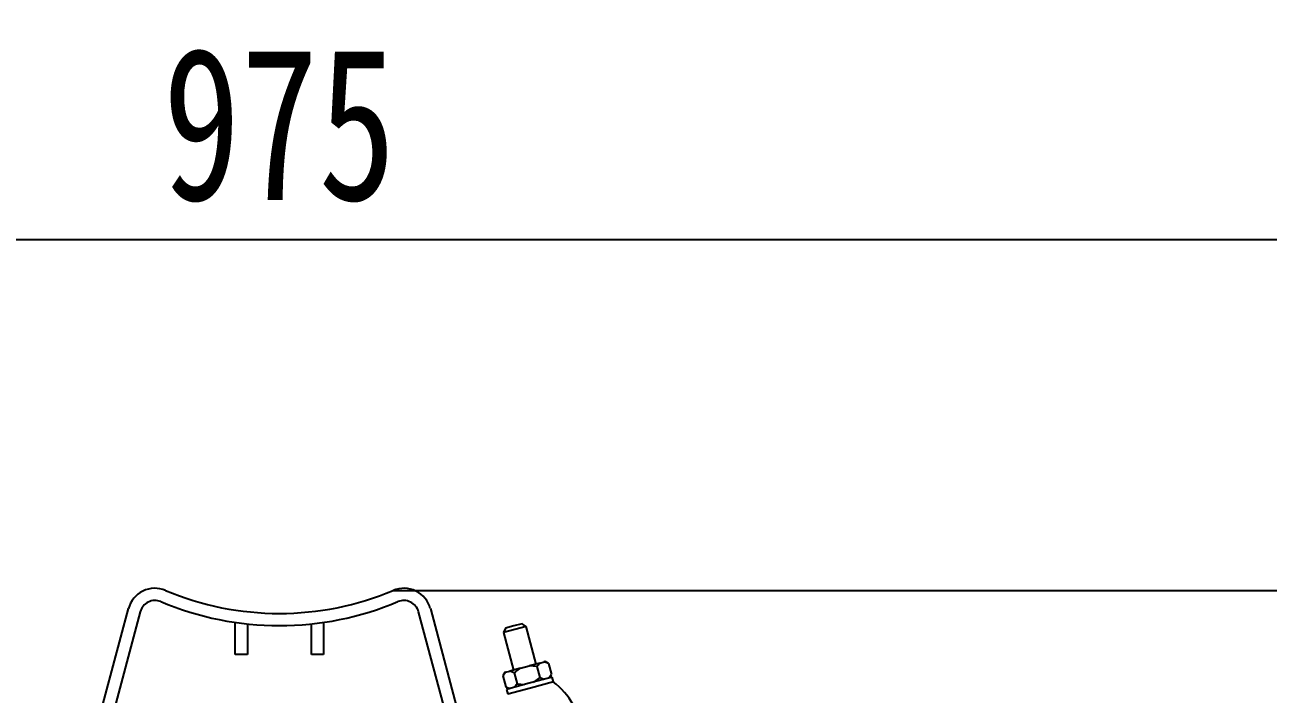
# Model space of a CAD drawing. Header units: millimetres. Extents: x 118006 to 124636, y -130611 to -125922.
# Drawn here: x 119125 to 119532.7, y -128682.1 to -128462.7 of the extents above; entities that cross this region are included whole.
import ezdxf

# ---------------------------------------------------------------- set-up
doc = ezdxf.new("R2010")
doc.units = ezdxf.units.MM
doc.header["$LTSCALE"] = 13
doc.layers.add('几何体', color=7, linetype='Continuous')
doc.layers.add('尺寸', color=3, linetype='Continuous')
doc.styles.add('SLDTEXTSTYLE0', font='hyswlongfangsong.ttf')
doc.dimstyles.new('SLDDIMSTYLE0', dxfattribs={"dimtxt": 50, "dimasz": 40.8, "dimexe": 0, "dimexo": 0.0625, "dimgap": 12.5, "dimtad": 2, "dimdec": 0, "dimrnd": 1e-09, "dimzin": 12, "dimdsep": 46, "dimtxsty": 'SLDTEXTSTYLE0', "dimsah": 1, "dimcen": 0.09, "dimadec": 0, "dimazin": 3, "dimtfac": 1, "dimtdec": 0, "dimtmove": 0, "dimatfit": 0, "dimfxl": 1, "dimfrac": 2, "dimtolj": 1, "dimtzin": 12, "dimarcsym": 0})

# ---------------------------------------------------------------- blocks, each defined once
blk = doc.blocks.new('*D41')
at = {"layer": 'Defpoints', "color": 0, "transparency": 16777216}
for p in [(119245.79, -128648.06), (119338.73, -129566.79), (119813.97, -129566.79)]:
    blk.add_point(p, dxfattribs=at)
at = {"layer": '尺寸', "color": 0, "lineweight": -2, "transparency": 16777216}
for p, q in [((119245.85, -128648.06), (119813.97, -128648.06)), ((119813.97, -128688.86), (119813.97, -129525.99)), ((119338.79, -129566.79), (119813.97, -129566.79))]:
    blk.add_line(p, q, dxfattribs=at)
at = {"layer": '尺寸', "color": 0, "transparency": 16777216}
for points in [[(119807.17, -128688.86), (119820.77, -128688.86), (119813.97, -128648.06)], [(119807.17, -129525.99), (119820.77, -129525.99), (119813.97, -129566.79)]]:
    blk.add_solid(points, dxfattribs=at)
at = {"layer": '尺寸', "color": 0, "transparency": 16777216, "insert": (119851.47, -129107.43), "char_height": 50, "attachment_point": 5, "rotation": 90, "style": 'SLDTEXTSTYLE0'}
blk.add_mtext('\\A1;919', dxfattribs=at)
blk = doc.blocks.new('*D42')
at = {"layer": 'Defpoints', "color": 0, "transparency": 16777216}
for p in [(119695.97, -128532.98), (118720.97, -129062.32), (119695.97, -129062.32)]:
    blk.add_point(p, dxfattribs=at)
at = {"layer": '尺寸', "color": 0, "lineweight": -2, "transparency": 16777216}
for p, q in [((118720.97, -129062.25), (118720.97, -128532.98)), ((118761.77, -128532.98), (119655.17, -128532.98)), ((119695.97, -129062.25), (119695.97, -128532.98))]:
    blk.add_line(p, q, dxfattribs=at)
at = {"layer": '尺寸', "color": 0, "transparency": 16777216}
for points in [[(118761.77, -128526.18), (118761.77, -128539.78), (118720.97, -128532.98)], [(119655.17, -128526.18), (119655.17, -128539.78), (119695.97, -128532.98)]]:
    blk.add_solid(points, dxfattribs=at)
at = {"layer": '尺寸', "color": 0, "transparency": 16777216, "insert": (119208.47, -128495.48), "char_height": 50, "attachment_point": 5, "style": 'SLDTEXTSTYLE0'}
blk.add_mtext('\\A1;975', dxfattribs=at)

msp = doc.modelspace()

# ---------------------------------------------------------------- linework, layer by layer
at = {"layer": '几何体'}
for p, q in [((119131.26, -128757.44), (119158.97, -128654.03)), ((119162.83, -128655.06), (119135.69, -128756.35)), ((119281.26, -128756.35), (119254.11, -128655.06)), ((119257.98, -128654.03), (119285.69, -128757.44)), ((119193.97, -128669.06), (119193.97, -128658.55)), ((119197.97, -128659.06), (119197.97, -128669.06)), ((119218.97, -128669.06), (119218.97, -128659.06)), ((119222.97, -128658.55), (119222.97, -128669.06)), ((119285.39, -128659.73), (119282.63, -128660.47)), ((119288.14, -128659), (119285.39, -128659.73)), ((119289.37, -128659.87), (119288.14, -128659)), ((119282.63, -128660.47), (119282, -128661.84)), ((119285.69, -128660.85), (119282, -128661.84)), ((119282, -128661.84), (119285.3, -128674.18)), ((119289.37, -128659.87), (119285.69, -128660.85)), ((119292.68, -128672.21), (119289.37, -128659.87)), ((119197.97, -128669.06), (119193.97, -128669.06)), ((119222.97, -128669.06), (119218.97, -128669.06)), ((119293.89, -128671.88), (119290.42, -128672.81)), ((119293.89, -128671.88), (119295.32, -128671.5)), ((119295.63, -128671.42), (119295.32, -128671.5)), ((119296.7, -128672.04), (119295.32, -128671.5)), ((119296.7, -128672.04), (119295.63, -128671.42)), ((119282.36, -128674.97), (119281.74, -128676.05)), ((119281.74, -128676.05), (119282.7, -128679.65)), ((119282.67, -128674.89), (119282.36, -128674.97)), ((119282.67, -128674.89), (119284.09, -128674.51)), ((119287.57, -128673.58), (119284.09, -128674.51)), ((119285.48, -128675.04), (119284.09, -128674.51)), ((119285.48, -128675.04), (119286.44, -128678.65)), ((119287.57, -128673.58), (119290.42, -128672.81)), ((119292.96, -128673.04), (119290.42, -128672.81)), ((119292.96, -128673.04), (119293.93, -128676.64)), ((119296.7, -128672.04), (119297.67, -128675.64)), ((119297.05, -128676.72), (119297.67, -128675.64)), ((119282.7, -128679.65), (119283.78, -128680.27)), ((119282.7, -128679.65), (119284.09, -128680.19)), ((119290.41, -128678.5), (119282.93, -128680.5)), ((119290.83, -128680.06), (119283.35, -128682.07)), ((119286.44, -128678.65), (119288.99, -128678.88)), ((119297.9, -128676.49), (119290.41, -128678.5)), ((119298.32, -128678.06), (119290.83, -128680.06)), ((119293.93, -128676.64), (119295.31, -128677.18)), ((119298.32, -128678.06), (119297.9, -128676.49)), ((119282.93, -128680.5), (119283.35, -128682.07))]:
    msp.add_line(p, q, dxfattribs=at)
for centre, radius, start, end in [((119167.66, -128656.36), 9, 67.1275, 165), ((119249.28, -128656.36), 9, 15, 112.8725), ((119167.66, -128656.36), 5, 67.1275, 165), ((119208.47, -128559.61), 96, 247.1275, 292.8725), ((119249.28, -128656.36), 5, 15, 112.8725), ((119208.47, -128559.61), 100, 247.1275, 292.8725), ((119283.43, -128697.49), 24.48, 5.9859, 52.5473)]:
    msp.add_arc(centre, radius, start, end, dxfattribs=at)
for points in [[(119293.89, -128671.88), (119293.82, -128671.95), (119293.47, -128672.24), (119293.18, -128672.69), (119292.96, -128673.04)], [(119282.67, -128674.89), (119282.59, -128674.95), (119282.24, -128675.25), (119281.96, -128675.7), (119281.74, -128676.05)], [(119287.57, -128673.58), (119287.41, -128673.66), (119286.65, -128674.07), (119285.99, -128674.62), (119285.48, -128675.04)], [(119296.74, -128676.8), (119296.81, -128676.74), (119297.16, -128676.44), (119297.45, -128675.99), (119297.67, -128675.64)], [(119285.51, -128679.81), (119285.59, -128679.74), (119285.94, -128679.45), (119286.22, -128679), (119286.44, -128678.65)], [(119291.84, -128678.11), (119292, -128678.03), (119292.75, -128677.62), (119293.41, -128677.07), (119293.93, -128676.64)]]:
    msp.add_open_spline(points, degree=3, knots=[0, 0, 0, 0, 0.217606, 1, 1, 1, 1], dxfattribs=at)

# ---------------------------------------------------------------- dimensions: what is measured, and where the dimension line sits
at = {"layer": '尺寸'}
dim = msp.add_linear_dim(base=(119695.97, -128532.98), p1=(118720.97, -129062.32), p2=(119695.97, -129062.32), dimstyle='SLDDIMSTYLE0', dxfattribs=at)
dim.commit()
dim.dimension.update_dxf_attribs({"geometry": '*D42', "text_midpoint": (119208.47, -128495.48)})
dim = msp.add_linear_dim(base=(119813.97, -129566.79), p1=(119245.79, -128648.06), p2=(119338.73, -129566.79), angle=90, dimstyle='SLDDIMSTYLE0', dxfattribs=at)
dim.commit()
dim.dimension.update_dxf_attribs({"geometry": '*D41', "text_midpoint": (119851.47, -129107.43)})

doc.saveas('drawing.dxf')
